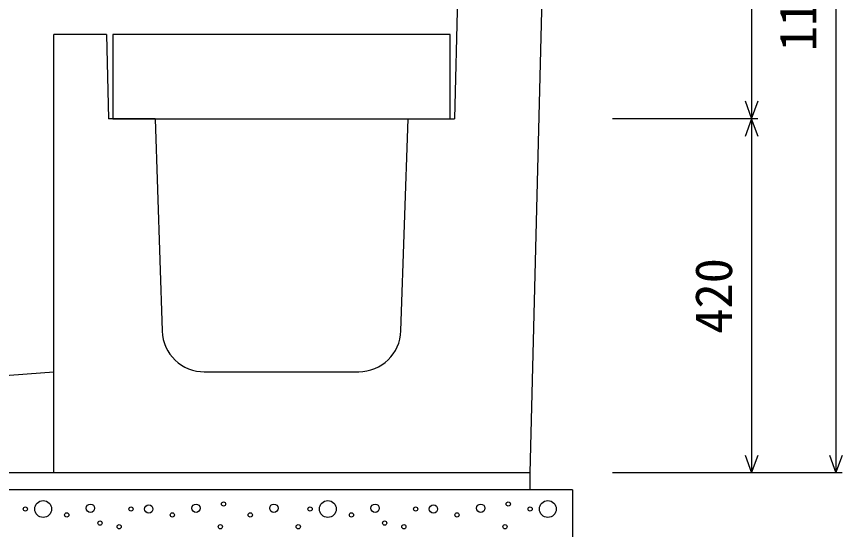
# Model space of a CAD drawing. Units: millimetres, scale not verified. Extents: x -16800 to 16800, y -5940 to 5940.
# Drawn here: x 10458 to 11438, y -362 to 247 of the extents above; entities that cross this region are included whole.
import ezdxf
from ezdxf.enums import TextEntityAlignment as Align

# ---------------------------------------------------------------- set-up
doc = ezdxf.new("R2010")
doc.units = ezdxf.units.MM
doc.header["$LTSCALE"] = 20
for name, color, linetype, lineweight in [('0-0_DIM', 7, 'Continuous', 25), ('0-2_HATCH', 6, 'Continuous', 25), ('0-5_OUTLINE', 3, 'Continuous', 25)]:
    doc.layers.add(name, color=color, linetype=linetype, lineweight=lineweight)
doc.styles.add('ＭＳ ゴシック', font='')
doc.styles.get('ＭＳ ゴシック').set_extended_font_data('MS Gothic')

msp = doc.modelspace()

# ---------------------------------------------------------------- linework, layer by layer
at = {"layer": '0-0_DIM'}
for p, q in [((11330.1, 825.37), (11330.1, 125.37)), ((11430.1, 825.37), (11430.1, -294.63)), ((11337.6, 125.37), (11165.1, 125.37)), ((11330.1, 125.37), (11330.1, -294.63)), ((11437.6, -294.63), (11165.1, -294.63))]:
    msp.add_line(p, q, dxfattribs=at)
for points in [[(11322.41, 146.51), (11330.1, 125.37), (11337.8, 146.51)], [(11337.8, 104.22), (11330.1, 125.37), (11322.41, 104.22)], [(11322.41, -273.49), (11330.1, -294.63), (11337.8, -273.49)], [(11422.41, -273.49), (11430.1, -294.63), (11437.8, -273.49)]]:
    msp.add_lwpolyline(points, dxfattribs=at)
at = {"layer": '0-2_HATCH'}
msp.add_lwpolyline([(10572.6, 225.37), (10572.6, 125.37), (10972.6, 125.37), (10972.6, 225.37)], close=True, dxfattribs=at)
for centre, radius in [((10489.88, -337.45), 10), ((10545.95, -336.58), 5), ((10615.1, -337.45), 5), ((10671.18, -336.58), 5), ((10703.85, -331.56), 2.5), ((10763.55, -336.58), 5), ((10827.47, -337.45), 10), ((10883.55, -336.58), 5), ((10952.7, -337.45), 5), ((11008.77, -336.58), 5), ((11041.45, -331.56), 2.5), ((11088.45, -337.45), 10), ((10468.85, -337.45), 2.5), ((10517.91, -344.46), 2.5), ((10594.07, -337.45), 2.5), ((10643.14, -344.46), 2.5), ((10735.51, -344.46), 2.5), ((10806.44, -337.45), 2.5), ((10855.51, -344.46), 2.5), ((10931.66, -337.45), 2.5), ((10980.73, -344.46), 2.5), ((11067.42, -337.45), 2.5), ((10557.29, -354.15), 2.5), ((10894.89, -354.15), 2.5), ((10580.05, -358.47), 2.5), ((10700.05, -358.47), 2.5), ((10792.42, -358.47), 2.5), ((10917.65, -358.47), 2.5), ((11037.65, -358.47), 2.5)]:
    msp.add_circle(centre, radius, dxfattribs=at)
at = {"layer": '0-5_OUTLINE'}
for p, q in [((10995.1, 825.37), (10977.6, 125.37)), ((11095.1, 825.37), (11067.1, -294.63)), ((10565.1, 225.37), (10502.6, 225.37)), ((10502.6, -294.63), (10502.6, 225.37)), ((10565.1, 225.37), (10567.6, 125.37)), ((10622.6, 125.37), (10567.6, 125.37)), ((10622.6, 125.37), (10630.99, -126.3)), ((10680.97, -174.63), (10864.24, -174.63)), ((11067.1, -294.63), (10102.6, -294.63)), ((11067.1, -294.63), (11067.1, -314.63)), ((11117.6, -314.63), (10052.6, -314.63))]:
    msp.add_line(p, q, dxfattribs=at)
for points in [[(10914.22, -126.3), (10922.6, 125.37), (10977.6, 125.37)], [(10102.6, -314.63), (10102.6, -204.63), (10502.6, -174.63)], [(11117.6, -314.63), (11117.6, -564.63), (10052.6, -564.63)]]:
    msp.add_lwpolyline(points, dxfattribs=at)
for centre, start, end in [((10680.97, -124.63), 182.02139, 270.77773), ((10864.24, -124.63), 269.56623, 358.41595)]:
    msp.add_arc(centre, 50, start, end, dxfattribs=at)

# ---------------------------------------------------------------- texts
at = {"layer": '0-0_DIM', "style": 'ＭＳ ゴシック'}
for s, p in [('1120', (11420.1, 205.37)), ('420', (11320.1, -129.63))]:
    msp.add_text(s, height=43.99, rotation=90, dxfattribs=at).set_placement(p, align=Align.BOTTOM_LEFT)

doc.saveas('drawing.dxf')
